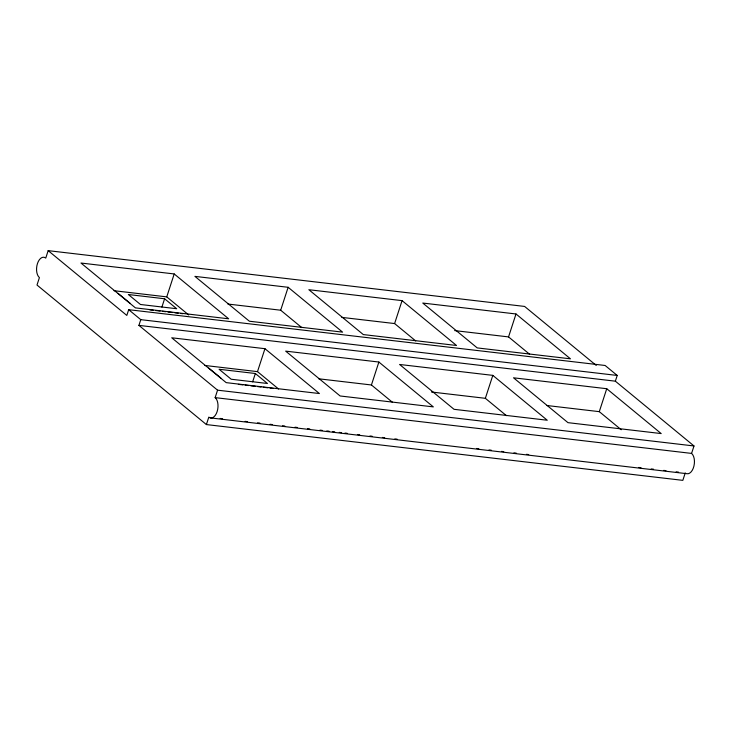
<?xml version="1.0" encoding="UTF-8"?>
<svg xmlns="http://www.w3.org/2000/svg" width="731" height="731" viewBox="0 0 731 731"><rect width="100%" height="100%" fill="white"/><g stroke="black" fill="none" stroke-linecap="round" stroke-linejoin="round"><path stroke-width="1.1" d="M596.268 365.454L524.611 306.435L48.173 250.642L45.751 258.098A10.673 5.949 -83.3 0 0 37.445 263.599A10.673 5.949 -83.3 0 0 39.419 277.588L36.998 285.035L206.389 424.565L682.827 480.358L685.249 472.902M210.254 417.876L686.683 473.67A10.673 5.949 -83.3 0 0 693.929 466.086A10.673 5.949 -83.3 0 0 691.581 453.412L694.002 445.965L615.356 381.18L617.22 375.451L605.122 365.482L128.683 309.688L126.819 315.426L48.173 250.642M694.002 445.965L217.564 390.171L138.917 325.386L140.781 319.657L128.683 309.688M161.889 307.102L164.603 298.769L128.345 294.52L140.453 304.489L176.701 308.729L164.603 298.769M188.708 314.96L166.75 296.877L174.206 273.951L80.986 263.032L135.436 307.879L228.648 318.798L174.206 273.951M206.389 424.565L208.81 417.118A10.673 5.949 -83.3 0 0 217.125 411.608A10.673 5.949 -83.3 0 0 215.142 397.627L217.564 390.171M252.634 381.847L255.347 373.514L219.099 369.265L231.197 379.234L267.445 383.483L255.347 373.514M278.575 388.993L257.495 371.631L264.951 348.696L171.73 337.786L226.181 382.633L319.401 393.543L264.951 348.696M301.757 327.579L280.686 310.218L288.133 287.292L194.921 276.373L249.362 321.22L342.583 332.139L288.133 287.292M392.501 402.333L371.43 384.972L378.877 362.037L285.666 351.127L340.116 395.974L433.328 406.893L378.877 362.037M415.692 340.92L394.612 323.559L402.068 300.633L308.847 289.714L363.298 334.57L456.51 345.48L402.068 300.633M506.437 415.674L485.357 398.313L492.813 375.378L399.592 364.467L454.042 409.314L547.254 420.234L492.813 375.378M529.619 354.261L508.548 336.909L515.995 313.974L422.774 303.054L477.224 347.91L570.445 358.82L515.995 313.974M621.24 429.737L599.292 411.654L606.739 388.718L513.527 377.808L567.969 422.655L661.189 433.574L606.739 388.718M113.972 290.7L166.75 296.877M227.898 304.041L280.686 310.218M341.825 317.382L394.612 323.559M454.636 330.595L508.548 336.909M149.901 309.871L153.3 310.264M155.557 310.529L160.089 311.059M162.355 311.324L165.754 311.726M168.02 311.991L172.553 312.521M174.819 312.786L178.218 313.188M180.484 313.453L182.75 313.718M140.781 319.657L617.22 375.451M138.917 325.386L615.356 381.18M204.717 365.445L257.495 371.631M318.643 378.786L371.43 384.972M431.454 391.999L485.357 398.313M546.505 405.467L599.292 411.654M238.379 384.351L242.911 384.881M245.177 385.146L248.577 385.548M250.843 385.813L255.366 386.343M257.632 386.608L261.031 387.001M263.297 387.266L267.829 387.795M270.095 388.06L273.495 388.463M215.142 397.627L691.581 453.412M220.159 418.443L222.425 418.708M245.113 421.367L247.38 421.632M257.586 422.829L259.861 423.094M270.068 424.291L272.334 424.556M282.55 425.753L284.816 426.018M295.022 427.206L297.298 427.48M307.504 428.668L309.77 428.933M319.977 430.13L322.252 430.395M326.784 430.934L329.06 431.199M332.459 431.592L334.725 431.857M339.266 432.386L341.532 432.661M344.941 433.054L347.207 433.319M357.413 434.516L359.679 434.781M369.895 435.978L372.161 436.243M382.368 437.44L384.643 437.705M394.85 438.902L397.116 439.167M476.521 448.469L478.796 448.733M489.002 449.921L491.269 450.195M501.475 451.383L503.75 451.648M513.957 452.845L516.223 453.11M526.439 454.307L528.705 454.572M638.739 467.456L641.005 467.73M651.22 468.918L653.487 469.183M663.693 470.38L665.959 470.645M676.175 471.842L678.441 472.107M117.993 293.305L130.091 303.274M208.737 368.058L220.835 378.018"/></g></svg>
